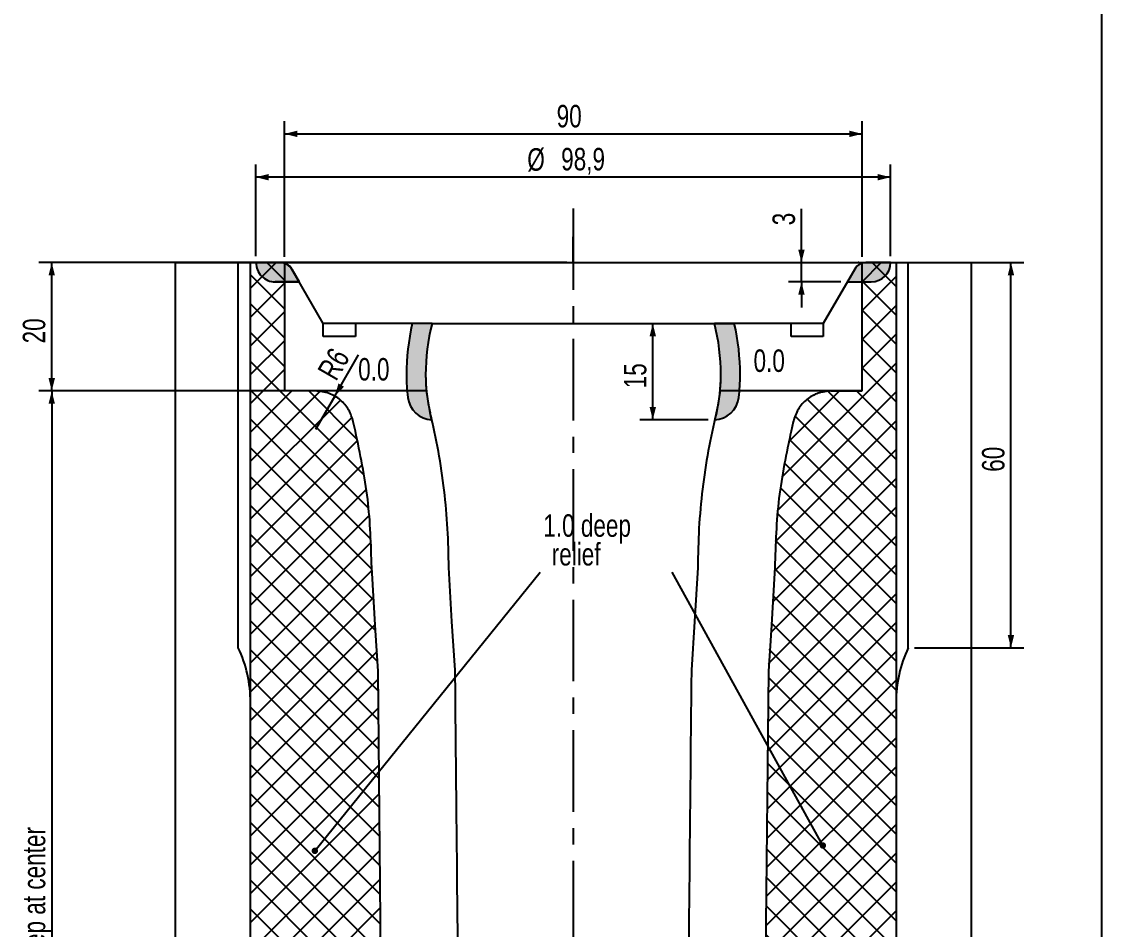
# Model space of a CAD drawing. Header units: millimetres. Extents: x 8 to 832, y 8 to 586.
# Drawn here: x 663.8 to 832, y 303.2 to 444.6 of the extents above; entities that cross this region are included whole.
import ezdxf

# ---------------------------------------------------------------- set-up
doc = ezdxf.new("R2010")
doc.units = ezdxf.units.MM
doc.header["$PDSIZE"] = -1
doc.linetypes.add('CENTERX2', pattern=[20.319999999999997, 12.7, -2.54, 2.54, -2.54])
for name, color, linetype in [('CENTERLINE', 4, 'CENTERX2'), ('DIMENSIONS', 2, 'Continuous'), ('HATCH', 3, 'Continuous'), ('TEXT', 2, 'Continuous')]:
    doc.layers.add(name, color=color, linetype=linetype)
doc.layers.add('OUTLINE', color=7, linetype='Continuous', lineweight=25)
doc.styles.add('SLDTEXTSTYLE0', font='TXT', dxfattribs={"width": 0.75})
doc.dimstyles.new('SLDDIMSTYLE0', dxfattribs={"dimtxt": 3.5, "dimasz": 2, "dimexe": 0, "dimexo": 0.0625, "dimgap": 0.875, "dimtad": 1, "dimrnd": 1e-09, "dimzin": 12, "dimdsep": 46, "dimtxsty": 'SLDTEXTSTYLE0', "dimsah": 1, "dimcen": 0.09, "dimadec": 0, "dimazin": 3, "dimtfac": 1, "dimtmove": 0, "dimatfit": 0, "dimfxl": 0, "dimfrac": 2, "dimtolj": 1, "dimtzin": 12, "dimarcsym": 0})
doc.dimstyles.new('SLDDIMSTYLE2', dxfattribs={"dimtxt": 3.5, "dimasz": 2, "dimexe": 0, "dimexo": 0.0625, "dimgap": 0.875, "dimtad": 1, "dimrnd": 1e-09, "dimzin": 12, "dimdsep": 46, "dimtxsty": 'SLDTEXTSTYLE0', "dimsah": 1, "dimcen": 0.09, "dimadec": 0, "dimazin": 3, "dimtfac": 1, "dimtofl": 0, "dimtmove": 0, "dimatfit": 3, "dimfxl": 0, "dimfrac": 2, "dimtolj": 1, "dimtzin": 12, "dimarcsym": 0})
doc.dimstyles.new('SLDDIMSTYLE20', dxfattribs={"dimtxt": 3.5, "dimasz": 2, "dimexe": 0, "dimexo": 0.0625, "dimgap": 0.875, "dimtad": 1, "dimrnd": 1e-09, "dimzin": 12, "dimdsep": 46, "dimtxsty": 'SLDTEXTSTYLE0', "dimsah": 1, "dimcen": 0, "dimadec": 0, "dimazin": 3, "dimtfac": 1, "dimtofl": 0, "dimtmove": 0, "dimatfit": 3, "dimfxl": 0, "dimfrac": 2, "dimtolj": 1, "dimtzin": 12, "dimarcsym": 0})
doc.dimstyles.new('SLDDIMSTYLE3', dxfattribs={"dimtxt": 0.18, "dimasz": 1, "dimexe": 0, "dimexo": 0.0625, "dimgap": 0, "dimtad": 0, "dimtih": 1, "dimtoh": 1, "dimdec": 0, "dimrnd": 1e-09, "dimzin": 0, "dimdsep": 46, "dimtxsty": 'Standard', "dimblk1": 'DOT', "dimblk2": 'DOT', "dimsah": 1, "dimcen": 0.09, "dimadec": 0, "dimazin": 0, "dimtfac": 1, "dimtdec": 0, "dimtofl": 0, "dimtmove": 0, "dimatfit": 3, "dimldrblk": 'DOT', "dimfxl": 0, "dimfrac": 2, "dimtolj": 1, "dimtzin": 0, "dimarcsym": 0})
doc.dimstyles.new('SLDDIMSTYLE9', dxfattribs={"dimtxt": 3.5, "dimasz": 2, "dimexe": 0, "dimexo": 0.0625, "dimgap": 0.875, "dimtad": 1, "dimdec": 1, "dimrnd": 1e-09, "dimzin": 12, "dimdsep": 46, "dimtxsty": 'SLDTEXTSTYLE0', "dimsah": 1, "dimcen": 0.09, "dimadec": 0, "dimazin": 3, "dimtfac": 1, "dimtdec": 1, "dimtofl": 0, "dimtmove": 0, "dimatfit": 3, "dimfxl": 0, "dimfrac": 2, "dimtolj": 1, "dimtzin": 12, "dimarcsym": 0})
pattern_1 = [(45.0000000000001, (0, 0), (-2.245064030267292, 2.245064030267284), []), (135.0000000000001, (0, 0), (-2.245064030267284, -2.245064030267292), [])]

# ---------------------------------------------------------------- blocks, each defined once
blk = doc.blocks.new('_D_60')
at = {"layer": 'DIMENSIONS'}
for p, q in [((708.5684872768911, 387.0677147176079), (666.4696997533127, 387.0677147176079)), ((668.4696997533127, 387.0677147176079), (668.4696997533127, 205.1177147176078)), ((708.7199997052727, 205.1177147176078), (666.4696997533127, 205.1177147176078))]:
    blk.add_line(p, q, dxfattribs=at)
for points in [[(668.4696997533127, 387.0677147176079), (667.9696997533127, 385.0677147176079), (668.9696997533127, 385.0677147176079)], [(668.4696997533127, 205.1177147176078), (668.9696997533127, 207.1177147176078), (667.9696997533127, 207.1177147176078)]]:
    blk.add_solid(points, dxfattribs=at)
at = {"layer": 'DIMENSIONS', "char_height": 3.5, "attachment_point": 1, "rotation": 90.00000000000041, "style": 'SLDTEXTSTYLE0'}
for s, insert in [('hollow mill 0.2+/-0.02 deep at center', (663.9579628387343, 262.6628584396056)), ('181,95', (663.9579628387343, 247.1267465259842))]:
    blk.add_mtext(s, dxfattribs=dict(at, insert=insert))
blk = doc.blocks.new('_D_62')
at = {"layer": 'DIMENSIONS'}
for p, q in [((762.1105164532311, 382.5677147176078), (762.1105164532311, 397.5677147176078)), ((770.7522630163676, 382.5677147176078), (760.1105164532311, 382.5677147176078))]:
    blk.add_line(p, q, dxfattribs=at)
for points in [[(762.1105164532311, 397.5677147176078), (761.6105164532311, 395.5677147176078), (762.6105164532311, 395.5677147176078)], [(762.1105164532311, 382.5677147176078), (762.6105164532311, 384.5677147176078), (761.6105164532311, 384.5677147176078)]]:
    blk.add_solid(points, dxfattribs=at)
at = {"layer": 'DIMENSIONS', "insert": (757.5987795386524, 387.4816035240851), "char_height": 3.5, "attachment_point": 1, "rotation": 90, "style": 'SLDTEXTSTYLE0'}
blk.add_mtext('15', dxfattribs=at)
blk = doc.blocks.new('_D_63')
at = {"layer": 'DIMENSIONS'}
for p, q in [((785.2693049677786, 407.0677147176077), (785.2693049677786, 415.4591117665984)), ((785.2693049677786, 404.0677147176077), (785.2693049677786, 407.0677147176077)), ((791.4227764550052, 404.0677147176078), (783.2693049677786, 404.0677147176077)), ((785.2693049677786, 404.0677147176077), (785.2693049677786, 400.0677147176077))]:
    blk.add_line(p, q, dxfattribs=at)
for points in [[(785.2693049677786, 407.0677147176077), (785.7693049677786, 409.0677147176077), (784.7693049677786, 409.0677147176077)], [(785.2693049677786, 404.0677147176077), (784.7693049677786, 402.0677147176077), (785.7693049677786, 402.0677147176077)]]:
    blk.add_solid(points, dxfattribs=at)
at = {"layer": 'DIMENSIONS', "insert": (780.7575680531999, 412.8730005730754), "char_height": 3.5, "attachment_point": 1, "rotation": 90.00000000000085, "style": 'SLDTEXTSTYLE0'}
blk.add_mtext('3', dxfattribs=at)
blk = doc.blocks.new('_D_64')
at = {"layer": 'DIMENSIONS'}
for p, q in [((700.2851721479713, 408.0677147176078), (700.2851721479713, 422.366958270953)), ((799.154827262574, 408.0677147176078), (799.154827262574, 422.3669582709531)), ((799.154827262574, 420.3669582709531), (700.2851721479713, 420.366958270953))]:
    blk.add_line(p, q, dxfattribs=at)
for points in [[(700.2851721479713, 420.366958270953), (702.2851721479713, 419.866958270953), (702.2851721479713, 420.866958270953)], [(799.154827262574, 420.3669582709531), (797.154827262574, 420.8669582709531), (797.154827262574, 419.8669582709531)]]:
    blk.add_solid(points, dxfattribs=at)
at = {"layer": 'DIMENSIONS', "char_height": 3.5, "attachment_point": 1, "style": 'SLDTEXTSTYLE0'}
for s, insert in [('%%c', (742.5550860099671, 424.8786953601549)), ('98,9', (747.8335234083412, 424.9321675368147))]:
    blk.add_mtext(s, dxfattribs=dict(at, insert=insert))
blk = doc.blocks.new('_D_65')
at = {"layer": 'DIMENSIONS'}
for p, q in [((748.7199997052726, 407.0677147176078), (666.469699753313, 407.0677147176078)), ((668.469699753313, 387.0677147176079), (668.469699753313, 407.0677147176078)), ((685.2944950413623, 387.0677147176079), (666.469699753313, 387.0677147176079))]:
    blk.add_line(p, q, dxfattribs=at)
for points in [[(668.469699753313, 407.0677147176078), (667.969699753313, 405.0677147176078), (668.969699753313, 405.0677147176078)], [(668.469699753313, 387.0677147176079), (668.969699753313, 389.0677147176079), (667.969699753313, 389.0677147176079)]]:
    blk.add_solid(points, dxfattribs=at)
at = {"layer": 'DIMENSIONS', "insert": (663.9579628387343, 394.4826615683415), "char_height": 3.5, "attachment_point": 1, "rotation": 90, "style": 'SLDTEXTSTYLE0'}
blk.add_mtext('20', dxfattribs=at)
blk = doc.blocks.new('_D_68')
at = {"layer": 'DIMENSIONS'}
for q in [(716.2774838014317, 392.6880375659151), (709.5684872768911, 381.0677147176079)]:
    blk.add_line((712.5684872768911, 386.2638671403145), q, dxfattribs=at)
blk.add_solid([(712.5684872768911, 386.2638671403145), (714.0014999787834, 387.7459179478834), (713.1354745749989, 388.2459179478834)], dxfattribs=at)
at = {"layer": 'DIMENSIONS', "insert": (709.7328537283752, 390.2079440103329), "char_height": 3.5, "attachment_point": 1, "rotation": 60.00000000000006, "style": 'SLDTEXTSTYLE0'}
blk.add_mtext('R6', dxfattribs=at)
blk = doc.blocks.new('_D_71')
at = {"layer": 'DIMENSIONS'}
for p, q in [((704.7199997052727, 407.9788548549089), (704.7199997052727, 429.1148996436671)), ((794.7199997052726, 407.9788548549089), (794.7199997052726, 429.1148996436671)), ((704.7199997052727, 427.1148996436671), (794.7199997052726, 427.1148996436671))]:
    blk.add_line(p, q, dxfattribs=at)
for points in [[(704.7199997052727, 427.1148996436671), (706.7199997052727, 426.6148996436671), (706.7199997052727, 427.6148996436671)], [(794.7199997052726, 427.1148996436671), (792.7199997052726, 427.6148996436671), (792.7199997052726, 426.6148996436671)]]:
    blk.add_solid(points, dxfattribs=at)
at = {"layer": 'DIMENSIONS', "insert": (747.1338885117557, 431.6266365582461), "char_height": 3.5, "attachment_point": 1, "style": 'SLDTEXTSTYLE0'}
blk.add_mtext('90', dxfattribs=at)
blk = doc.blocks.new('_D_72')
at = {"layer": 'DIMENSIONS'}
for p, q in [((808.2295799383705, 407.0677147176078), (819.9101749483702, 407.0677147176078)), ((817.9101749483702, 347.0677147176078), (817.9101749483702, 407.0677147176078)), ((802.9038211108698, 347.0677147176078), (819.9101749483702, 347.0677147176078))]:
    blk.add_line(p, q, dxfattribs=at)
for points in [[(817.9101749483702, 407.0677147176078), (817.4101749483702, 405.0677147176078), (818.4101749483702, 405.0677147176078)], [(817.9101749483702, 347.0677147176078), (818.4101749483702, 349.0677147176078), (817.4101749483702, 349.0677147176078)]]:
    blk.add_solid(points, dxfattribs=at)
at = {"layer": 'DIMENSIONS', "insert": (813.3984380337913, 374.481603524085), "char_height": 3.5, "attachment_point": 1, "rotation": 90.00000000000001, "style": 'SLDTEXTSTYLE0'}
blk.add_mtext('60', dxfattribs=at)
blk = doc.blocks.new('SW_NOTE_0_9')
at = {"layer": 'TEXT', "color": 0, "char_height": 3.5, "attachment_point": 1, "style": 'SLDTEXTSTYLE0'}
for s, insert in [('1.0 deep', (0.5077404662472418, 9.015517382806982)), ('relief', (1.820240466247292, 4.543295203632558))]:
    blk.add_mtext(s, dxfattribs=dict(at, insert=insert))
blk = doc.blocks.new('_Dot')
at = {"color": 0, "linetype": 'ByBlock', "lineweight": -2}
blk.add_line((-0.5, 0), (-1, 0), dxfattribs=at)
at = {"color": 0, "linetype": 'ByBlock', "const_width": 0.5}
blk.add_lwpolyline([(-0.25, 0, 1), (0.25, 0, 1)], format="xyb", close=True, dxfattribs=at)

msp = doc.modelspace()

# ---------------------------------------------------------------- hatches: boundary and pattern name
at = {"layer": 'HATCH'}
h = msp.add_hatch(dxfattribs=at)
h.set_pattern_fill('NET', color=256, angle=45.0000000000001, style=0)
h.set_pattern_definition(pattern_1)
edge = h.paths.add_edge_path(flags=0)
edge.add_arc((709.5684872768911, 381.0677147176079), 6, 11.4009982053822, 90)
edge.add_line((709.5684872768911, 387.0677147176079), (704.7199997052727, 387.0677147176079))
edge.add_line((704.7199997052727, 387.0677147176079), (704.7199997052727, 406.9810337714271))
edge.add_spline(control_points=[(704.7199997052727, 406.9810337714271), (704.625144005896, 407.0099034445085), (704.5282203768487, 407.0316430422347), (704.3339874905296, 407.0604609273887), (704.2361200654767, 407.0677147176077), (704.1374913058165, 407.0677147176078)], knot_values=[0, 0, 0, 0, 0.5, 0.5, 1, 1, 1, 1], weights=[1, 1, 1, 1, 1, 1], degree=3, periodic=0)
edge.add_line((704.1374913058165, 407.0677147176078), (699.4288235178597, 407.0677147176078))
edge.add_line((699.4288235178597, 407.0677147176078), (699.4288235178597, 338.5751472138752))
edge.add_line((699.4288235178597, 338.5751472138752), (699.4288235178598, 248.6102822213404))
edge.add_line((699.4288235178598, 248.6102822213404), (699.4288235178597, 180.1177147176078))
edge.add_line((699.4288235178597, 180.1177147176078), (709.7199997052726, 180.1177147176078))
edge.add_line((709.7199997052726, 180.1177147176078), (709.7199997052726, 186.5513033239708))
edge.add_spline(control_points=[(709.7199997052726, 186.5513033239708), (708.8468447817235, 187.1318378375789), (707.9736943139152, 187.7123790528959), (707.1005474888603, 188.2929257468877), (706.66397407626, 188.5831990939321), (706.2274015818754, 188.8734738219839), (705.7908299181863, 189.1637497993876), (705.3542582544977, 189.454025776791), (704.9176874215012, 189.7443030035486), (704.4811173316738, 190.0345813480069)], knot_values=[0, 0, 0, 0, 0.003145596696665658, 0.003145596696665658, 0.003145596696665658, 0.004718395045232706, 0.004718395045232706, 0.004718395045232706, 0.006291193393797506, 0.006291193393797506, 0.006291193393797506, 0.006291193393797506], weights=[1, 1, 1, 1, 1, 1, 1, 1, 1, 1], degree=3, periodic=0)
edge.add_line((704.4811173316738, 190.0345813480069), (704.4770720811678, 190.0369165094103))
edge.add_line((704.4770720811678, 190.0369165094103), (704.4770720811678, 194.3977147176078))
edge.add_line((704.4770720811678, 194.3977147176078), (709.7199997052726, 194.3977147176074))
edge.add_line((709.7199997052726, 194.3977147176074), (709.7199997052726, 205.1177147176078))
edge.add_line((709.7199997052726, 205.1177147176078), (718.7881300056757, 205.1177147176078))
edge.add_arc((718.7881300056757, 211.1177147176078), 6, 270.0000000000008, 361.8269183999709)
edge.add_line((724.7850801626028, 211.3089967484753), (723.2260993914185, 260.1851506558729))
edge.add_arc((675.2504981360022, 258.6548944089328), 48, 1.826918399970015, 13.03818689088812)
edge.add_arc((803.128193506848, 288.267571978159), 83.26163051774788, 180.5627083133634, 193.0381868908881, ccw=False)
edge.add_line((719.8705784261604, 287.4498632586165), (719.3205784261603, 343.4498632586165))
edge.add_arc((662.1901173581373, 342.8887605159842), 57.13321641683313, 0.5627083133632435, 6.885037810324243)
edge.add_arc((800.3199997052727, 359.5677147176078), 81.99999999999999, 179.9999999999991, 186.8850378103242, ccw=False)
edge.add_arc((628.519999705274, 359.5677147176079), 89.79999999999855, 0, 13.6855468252621)
edge.add_arc((751.7199997052726, 389.5677147176078), 37, 191.4009982053826, 193.6855468252617, ccw=False)
h = msp.add_hatch(color=256, dxfattribs=at)
edge = h.paths.add_edge_path(flags=0)
edge.add_arc((703.2851721479713, 407.0677147176078), 2.999999999999975, 180, 270.0000000000008)
edge.add_line((703.2851721479713, 404.0677147176079), (707.0172229555401, 404.0677147176078))
edge.add_line((707.0172229555401, 404.0677147176078), (705.862522417161, 406.0677147176078))
edge.add_arc((704.130471609592, 405.0677147176078), 2.000000000000028, 29.99999999999729, 90)
edge.add_line((704.130471609592, 407.0677147176079), (700.2851721479713, 407.0677147176078))
h = msp.add_hatch(dxfattribs=at)
h.set_pattern_fill('NET', color=256, angle=45.0000000000001, style=0)
h.set_pattern_definition(pattern_1)
edge = h.paths.add_edge_path(flags=0)
edge.add_line((780.6518694048696, 205.1177147176078), (789.7199997052726, 205.1177147176078))
edge.add_line((789.7199997052726, 205.1177147176078), (789.7199997052726, 194.3977147176074))
edge.add_line((789.7199997052726, 194.3977147176074), (794.9629273293775, 194.3977147176078))
edge.add_line((794.9629273293775, 194.3977147176078), (794.9629273293775, 190.0369165094103))
edge.add_line((794.9629273293775, 190.0369165094103), (794.9588820788715, 190.0345813480069))
edge.add_spline(control_points=[(794.9588820788715, 190.0345813480069), (794.0857418993943, 189.4540246592084), (793.2125987266047, 188.8734724722268), (792.3394519034331, 188.2929257754731), (791.9028784917416, 188.0026524270259), (791.4663041713185, 187.7123804453124), (791.0297288405898, 187.4221099831329), (790.5931535098605, 187.1318395209531), (790.1565771671372, 186.8415705808348), (789.7199997052726, 186.5513033239708)], knot_values=[0, 0, 0, 0, 0.003145596696548241, 0.003145596696548241, 0.003145596696548241, 0.004718395045184386, 0.004718395045184386, 0.004718395045184386, 0.006291193393823952, 0.006291193393823952, 0.006291193393823952, 0.006291193393823952], weights=[1, 1, 1, 1, 1, 1, 1, 1, 1, 1], degree=3, periodic=0)
edge.add_line((789.7199997052726, 186.5513033239708), (789.7199997052726, 180.1177147176078))
edge.add_line((789.7199997052726, 180.1177147176078), (800.0111758926855, 180.1177147176078))
edge.add_line((800.0111758926855, 180.1177147176078), (800.0111758926855, 248.6102822213404))
edge.add_line((800.0111758926855, 248.6102822213404), (800.0111758926855, 338.5751472138752))
edge.add_line((800.0111758926855, 338.5751472138752), (800.0111758926855, 407.0677147176078))
edge.add_line((800.0111758926855, 407.0677147176078), (795.3025081047329, 407.0677147176078))
edge.add_spline(control_points=[(795.3025081047329, 407.0677147176078), (795.2044128329098, 407.0677147176078), (795.1066955178337, 407.0605389625234), (794.9120238224658, 407.0317026383989), (794.8145832856619, 407.0098206241165), (794.7199997052726, 406.9810337714271)], knot_values=[0, 0, 0, 0, 0.5, 0.5, 1, 1, 1, 1], weights=[1, 1, 1, 1, 1, 1], degree=3, periodic=0)
edge.add_line((794.7199997052726, 406.9810337714271), (794.7199997052726, 387.0677147176079))
edge.add_line((794.7199997052726, 387.0677147176079), (789.8715121336542, 387.0677147176079))
edge.add_arc((789.8715121336542, 381.0677147176079), 6, 90, 168.5990017946178)
edge.add_arc((747.7199997052727, 389.5677147176078), 37, 346.3144531747383, 348.59900179461744, ccw=False)
edge.add_arc((870.9199997052713, 359.5677147176079), 89.79999999999855, 166.3144531747379, 180)
edge.add_arc((699.1199997052726, 359.5677147176078), 81.99999999999999, 353.114962189675, 359.99999999999926, ccw=False)
edge.add_arc((837.249882052408, 342.8887605159842), 57.13321641683313, 173.1149621896758, 179.4372916866367)
edge.add_line((780.119420984385, 343.4498632586165), (779.5694209843849, 287.4498632586165))
edge.add_arc((696.3118059036973, 288.267571978159), 83.26163051774788, 346.96181310911186, 359.4372916866366, ccw=False)
edge.add_arc((824.1895012745431, 258.6548944089328), 48, 166.9618131091119, 178.17308160003)
edge.add_line((776.2139000191268, 260.1851506558729), (774.6549192479425, 211.3089967484753))
edge.add_arc((780.6518694048696, 211.1177147176078), 6, 178.1730816000299, 270.0000000000008)
h = msp.add_hatch(dxfattribs=at)
h.set_pattern_fill('NET', color=256, angle=45.0000000000001, style=0)
h.set_pattern_definition(pattern_1)
edge = h.paths.add_edge_path(flags=0)
edge.add_line((780.6518694048696, 205.1177147176078), (789.7199997052726, 205.1177147176078))
edge.add_line((789.7199997052726, 205.1177147176078), (789.7199997052726, 194.3977147176074))
edge.add_line((789.7199997052726, 194.3977147176074), (794.9629273293775, 194.3977147176078))
edge.add_line((794.9629273293775, 194.3977147176078), (794.9629273293775, 190.0369165094103))
edge.add_line((794.9629273293775, 190.0369165094103), (794.9588820788715, 190.0345813480069))
edge.add_spline(control_points=[(794.9588820788715, 190.0345813480069), (794.0857418993943, 189.4540246592084), (793.2125987266047, 188.8734724722268), (792.3394519034331, 188.2929257754731), (791.9028784917416, 188.0026524270259), (791.4663041713185, 187.7123804453124), (791.0297288405898, 187.4221099831329), (790.5931535098605, 187.1318395209531), (790.1565771671372, 186.8415705808348), (789.7199997052726, 186.5513033239708)], knot_values=[0, 0, 0, 0, 0.003145596696548241, 0.003145596696548241, 0.003145596696548241, 0.004718395045184386, 0.004718395045184386, 0.004718395045184386, 0.006291193393823952, 0.006291193393823952, 0.006291193393823952, 0.006291193393823952], weights=[1, 1, 1, 1, 1, 1, 1, 1, 1, 1], degree=3, periodic=0)
edge.add_line((789.7199997052726, 186.5513033239708), (789.7199997052726, 180.1177147176078))
edge.add_line((789.7199997052726, 180.1177147176078), (800.0111758926855, 180.1177147176078))
edge.add_line((800.0111758926855, 180.1177147176078), (800.0111758926855, 248.6102822213404))
edge.add_line((800.0111758926855, 248.6102822213404), (800.0111758926855, 338.5751472138752))
edge.add_line((800.0111758926855, 338.5751472138752), (800.0111758926855, 407.0677147176078))
edge.add_line((800.0111758926855, 407.0677147176078), (795.3025081047329, 407.0677147176078))
edge.add_spline(control_points=[(795.3025081047329, 407.0677147176078), (795.2044128329098, 407.0677147176078), (795.1066955178337, 407.0605389625234), (794.9120238224658, 407.0317026383989), (794.8145832856619, 407.0098206241165), (794.7199997052726, 406.9810337714271)], knot_values=[0, 0, 0, 0, 0.5, 0.5, 1, 1, 1, 1], weights=[1, 1, 1, 1, 1, 1], degree=3, periodic=0)
edge.add_line((794.7199997052726, 406.9810337714271), (794.7199997052726, 387.0677147176079))
edge.add_line((794.7199997052726, 387.0677147176079), (789.8715121336542, 387.0677147176079))
edge.add_arc((789.8715121336542, 381.0677147176079), 6, 90, 168.5990017946178)
edge.add_arc((747.7199997052727, 389.5677147176078), 37, 346.3144531747383, 348.59900179461744, ccw=False)
edge.add_arc((870.9199997052713, 359.5677147176079), 89.79999999999855, 166.3144531747379, 180)
edge.add_arc((699.1199997052726, 359.5677147176078), 81.99999999999999, 353.114962189675, 359.99999999999926, ccw=False)
edge.add_arc((837.249882052408, 342.8887605159842), 57.13321641683313, 173.1149621896758, 179.4372916866367)
edge.add_line((780.119420984385, 343.4498632586165), (779.5694209843849, 287.4498632586165))
edge.add_arc((696.3118059036973, 288.267571978159), 83.26163051774788, 346.96181310911186, 359.4372916866366, ccw=False)
edge.add_arc((824.1895012745431, 258.6548944089328), 48, 166.9618131091119, 178.17308160003)
edge.add_line((776.2139000191268, 260.1851506558729), (774.6549192479425, 211.3089967484753))
edge.add_arc((780.6518694048696, 211.1177147176078), 6, 178.1730816000299, 270.0000000000008)
h = msp.add_hatch(dxfattribs=at)
h.set_pattern_fill('NET', color=256, angle=45.0000000000001, style=0)
h.set_pattern_definition(pattern_1)
edge = h.paths.add_edge_path(flags=0)
edge.add_line((780.6518694048696, 205.1177147176078), (789.7199997052726, 205.1177147176078))
edge.add_line((789.7199997052726, 205.1177147176078), (789.7199997052726, 194.3977147176074))
edge.add_line((789.7199997052726, 194.3977147176074), (794.9629273293775, 194.3977147176078))
edge.add_line((794.9629273293775, 194.3977147176078), (794.9629273293775, 190.0369165094103))
edge.add_line((794.9629273293775, 190.0369165094103), (794.9588820788715, 190.0345813480069))
edge.add_spline(control_points=[(794.9588820788715, 190.0345813480069), (794.0857418993943, 189.4540246592084), (793.2125987266047, 188.8734724722268), (792.3394519034331, 188.2929257754731), (791.9028784917416, 188.0026524270259), (791.4663041713185, 187.7123804453124), (791.0297288405898, 187.4221099831329), (790.5931535098605, 187.1318395209531), (790.1565771671372, 186.8415705808348), (789.7199997052726, 186.5513033239708)], knot_values=[0, 0, 0, 0, 0.003145596696548241, 0.003145596696548241, 0.003145596696548241, 0.004718395045184386, 0.004718395045184386, 0.004718395045184386, 0.006291193393823952, 0.006291193393823952, 0.006291193393823952, 0.006291193393823952], weights=[1, 1, 1, 1, 1, 1, 1, 1, 1, 1], degree=3, periodic=0)
edge.add_line((789.7199997052726, 186.5513033239708), (789.7199997052726, 180.1177147176078))
edge.add_line((789.7199997052726, 180.1177147176078), (800.0111758926855, 180.1177147176078))
edge.add_line((800.0111758926855, 180.1177147176078), (800.0111758926855, 248.6102822213404))
edge.add_line((800.0111758926855, 248.6102822213404), (800.0111758926855, 338.5751472138752))
edge.add_line((800.0111758926855, 338.5751472138752), (800.0111758926855, 407.0677147176078))
edge.add_line((800.0111758926855, 407.0677147176078), (795.3025081047329, 407.0677147176078))
edge.add_spline(control_points=[(795.3025081047329, 407.0677147176078), (795.2044128329098, 407.0677147176078), (795.1066955178337, 407.0605389625234), (794.9120238224658, 407.0317026383989), (794.8145832856619, 407.0098206241165), (794.7199997052726, 406.9810337714271)], knot_values=[0, 0, 0, 0, 0.5, 0.5, 1, 1, 1, 1], weights=[1, 1, 1, 1, 1, 1], degree=3, periodic=0)
edge.add_line((794.7199997052726, 406.9810337714271), (794.7199997052726, 387.0677147176079))
edge.add_line((794.7199997052726, 387.0677147176079), (789.8715121336542, 387.0677147176079))
edge.add_arc((789.8715121336542, 381.0677147176079), 6, 90, 168.5990017946178)
edge.add_arc((747.7199997052727, 389.5677147176078), 37, 346.3144531747383, 348.59900179461744, ccw=False)
edge.add_arc((870.9199997052713, 359.5677147176079), 89.79999999999855, 166.3144531747379, 180)
edge.add_arc((699.1199997052726, 359.5677147176078), 81.99999999999999, 353.114962189675, 359.99999999999926, ccw=False)
edge.add_arc((837.249882052408, 342.8887605159842), 57.13321641683313, 173.1149621896758, 179.4372916866367)
edge.add_line((780.119420984385, 343.4498632586165), (779.5694209843849, 287.4498632586165))
edge.add_arc((696.3118059036973, 288.267571978159), 83.26163051774788, 346.96181310911186, 359.4372916866366, ccw=False)
edge.add_arc((824.1895012745431, 258.6548944089328), 48, 166.9618131091119, 178.17308160003)
edge.add_line((776.2139000191268, 260.1851506558729), (774.6549192479425, 211.3089967484753))
edge.add_arc((780.6518694048696, 211.1177147176078), 6, 178.1730816000299, 270.0000000000008)
h = msp.add_hatch(color=256, dxfattribs=at)
edge = h.paths.add_edge_path(flags=0)
edge.add_arc((795.3095278009532, 405.0677147176078), 2.000000000000028, 90, 149.9999999999995)
edge.add_line((793.5774769933844, 406.0677147176078), (792.4227764550052, 404.0677147176078))
edge.add_line((792.4227764550052, 404.0677147176078), (796.154827262574, 404.0677147176079))
edge.add_arc((796.154827262574, 407.0677147176078), 2.999999999999978, 270.0000000000008, 360.0000000000008)
edge.add_line((799.154827262574, 407.0677147176078), (795.3095278009532, 407.0677147176079))
h = msp.add_hatch(color=256, dxfattribs=at)
edge = h.paths.add_edge_path(flags=0)
edge.add_arc((759.2199997052725, 389.5677147176078), 32.49999999999981, 165.7499673021963, 180)
edge.add_arc((751.7199997052726, 389.5677147176078), 25, 180, 193.6855468252624)
edge.add_arc((628.519999705274, 359.5677147176079), 101.7999999999986, 13.057759876665273, 13.685546825261326, ccw=False)
edge.add_arc((727.9090103785699, 386.5615897561927), 4, 187.1954938815698, 266.82886488926323, ccw=False)
edge.add_arc((751.7199997052726, 389.5677147176078), 28, 180, 187.1954938815695, ccw=False)
edge.add_arc((759.2199997052725, 389.5677147176078), 35.49999999999981, 166.9764154881505, 180, ccw=False)
edge.add_line((724.6331524942301, 397.5677147176078), (727.7199997052727, 397.5677147176078))
h = msp.add_hatch(color=256, dxfattribs=at)
edge = h.paths.add_edge_path(flags=0)
edge.add_arc((747.7199997052726, 389.5677147176078), 28.00000000000001, 352.8045061184313, 360.0000000000008)
edge.add_arc((740.2199997052728, 389.5677147176078), 35.49999999999981, 0, 13.02358451184875)
edge.add_line((774.8068469163152, 397.5677147176078), (771.7199997052726, 397.5677147176078))
edge.add_arc((740.2199997052728, 389.5677147176078), 32.49999999999981, -7.958078640513122e-13, 14.250032697802908, ccw=False)
edge.add_arc((747.7199997052726, 389.5677147176078), 25, 346.3144531747383, 360, ccw=False)
edge.add_arc((870.9199997052713, 359.5677147176079), 101.7999999999986, 166.314453174738, 166.942240123334)
edge.add_arc((771.5309890319754, 386.5615897561927), 4.000000000000004, 273.1711351107359, 352.804506118431)

# ---------------------------------------------------------------- linework, layer by layer
at = {"layer": 'CENTERLINE'}
for p, q in [((749.7199997052726, 415.5093811282637), (749.7199997052726, 176.8456060889795)), ((749.7199997052726, 407.0677147176078), (749.7199997052726, 411.0931667861582))]:
    msp.add_line(p, q, dxfattribs=at)
at = {"layer": 'OUTLINE'}
for p, q in [((832, 586), (832.0000000000001, 8.000000000000007)), ((687.7449347542872, 180.1177088896243), (687.7449347542872, 407.0677135864702)), ((687.7449347542872, 407.0677135864702), (697.5361748503794, 407.0677135864702)), ((697.5361748503794, 347.0677149275747), (697.5361748503794, 407.0677135864702)), ((697.5361748503794, 407.0677135864702), (699.4288234876742, 407.0677135864702)), ((699.4288234876742, 338.5751464197842), (699.4288234876742, 407.0677135864702)), ((699.4288234876742, 407.0677135864702), (704.1374935673823, 407.0677135864702)), ((700.2851721479713, 407.0677147176078), (704.1304716095921, 407.0677147176079)), ((704.130471609592, 407.0677147176079), (700.2851721479713, 407.0677147176078)), ((704.1374935673823, 407.0677135864702), (795.302507178699, 407.0677135864702)), ((704.7200023101916, 406.9788579622713), (704.7200023101916, 387.0677177587954)), ((710.7700004147639, 397.5677166859118), (705.8625190424075, 406.0677115599123)), ((705.862522417161, 406.0677147176078), (707.0172229555401, 404.0677147176078)), ((707.0172229555401, 404.0677147176078), (705.862522417161, 406.0677147176078)), ((758.8375673534622, 407.0802156607119), (758.8375673534622, 407.0677135864702)), ((759.6252725364914, 407.0677135864702), (759.6252725364914, 407.0802156607119)), ((765.7502090463688, 407.0677135864702), (765.7502090463688, 407.0802156607119)), ((773.8363292904844, 407.0677135864702), (773.8363292904844, 407.0802156607119)), ((793.5774761157384, 406.0677115599123), (788.6700003313174, 397.5677166859118)), ((793.5774769933844, 406.0677147176078), (792.4227764550052, 404.0677147176078)), ((793.5774769933844, 406.0677147176078), (792.4227764550052, 404.0677147176078)), ((794.7200002985348, 387.0677177587954), (794.7200002985348, 406.9788579622713)), ((795.302507178699, 407.0677135864702), (800.0111753957619, 407.0677135864702)), ((799.154827262574, 407.0677147176078), (795.3095278009533, 407.0677147176079)), ((799.154827262574, 407.0677147176078), (795.3095278009532, 407.0677147176079)), ((800.0111753957619, 407.0677135864702), (800.0111753957619, 338.5751464197842)), ((800.0111753957619, 407.0677135864702), (801.9038221704116, 407.0677135864702)), ((801.9038221704116, 347.0677149275747), (801.9038221704116, 407.0677135864702)), ((801.9038221704116, 407.0677135864702), (811.6950659917941, 407.0677135864702)), ((811.6950659917941, 407.0677135864702), (811.6950659917941, 180.1177088896243)), ((707.0172229555401, 404.0677147176078), (703.2851721479713, 404.0677147176079)), ((703.2851721479713, 404.0677147176079), (707.0172229555401, 404.0677147176078)), ((792.4227764550052, 404.0677147176078), (796.154827262574, 404.0677147176079)), ((792.4227764550052, 404.0677147176078), (796.154827262574, 404.0677147176079)), ((710.7700004147639, 395.5677126327959), (710.7700004147639, 397.5677166859118)), ((715.7699993716826, 397.5677166859118), (710.7700004147639, 397.5677166859118)), ((715.7699993716826, 397.5677166859118), (715.7699993716826, 395.5677126327959)), ((727.7200004922499, 397.5677166859118), (715.7699993716826, 397.5677166859118)), ((727.7199997052727, 397.5677147176078), (724.6331524942301, 397.5677147176078)), ((727.7199997052727, 397.5677147176078), (724.6331524942301, 397.5677147176078)), ((727.7200004922499, 397.5677166859118), (771.7199997881701, 397.5677166859118)), ((783.6699995117535, 397.5677166859118), (771.7199997881701, 397.5677166859118)), ((771.7199997052726, 397.5677147176078), (774.8068469163152, 397.5677147176078)), ((774.8068469163152, 397.5677147176078), (771.7199997052726, 397.5677147176078)), ((788.6700003313174, 397.5677166859118), (783.6699995117535, 397.5677166859118)), ((783.6699995117535, 395.5677126327959), (783.6699995117535, 397.5677166859118)), ((788.6700003313174, 397.5677166859118), (788.6700003313174, 395.5677126327959)), ((715.7699993716826, 395.5677126327959), (710.7700004147639, 395.5677126327959)), ((788.6700003313174, 395.5677126327959), (783.6699995117535, 395.5677126327959)), ((709.5684862600913, 387.0677177587954), (704.7200023101916, 387.0677177587954)), ((726.8453137776072, 387.0677147176079), (709.5684872768911, 387.0677147176079)), ((727.4297854768386, 383.6528857032267), (726.845313506042, 387.0677177587954)), ((772.5946856102248, 387.0677177587954), (772.0102129409363, 383.6528857032267)), ((794.7199997052726, 387.0677147176079), (772.5946856329382, 387.0677147176079)), ((789.8715126233449, 387.0677177587954), (794.7200002985348, 387.0677177587954)), ((715.7704724835505, 380.8137749115435), (715.4500937925925, 382.2537635246721)), ((783.9899060221662, 382.2537635246721), (783.6695263998856, 380.8137749115435)), ((718.9113280641188, 349.7377534190622), (718.3200015591731, 359.5677141825167)), ((730.825454639112, 351.1762854436842), (730.3204244839301, 359.5677141825167)), ((769.1195754617959, 359.5677141825167), (768.6145438077667, 351.1762854436842)), ((781.1200001182308, 359.5677141825167), (780.5286717506399, 349.7377534190622)), ((731.3208996223559, 343.5677152852026), (730.825454639112, 351.1762854436842)), ((768.6145438077667, 351.1762854436842), (768.1191003670258, 343.5677152852026)), ((719.320577280437, 343.4498638639656), (718.9113280641188, 349.7377534190622)), ((780.5286717506399, 349.7377534190622), (780.1194206716766, 343.4498638639656)), ((719.8705791401019, 287.4498639980761), (719.320577280437, 343.4498638639656)), ((780.1194206716766, 343.4498638639656), (779.5694206746568, 287.4498639980761)), ((699.4288234876742, 248.6102853695361), (699.4288234876742, 338.5751464197842)), ((800.0111753957619, 338.5751464197842), (800.0111753957619, 248.6102853695361))]:
    msp.add_line(p, q, dxfattribs=at)
for centre, radius, start, end in [((703.2851721479713, 407.0677147176078), 3, 179.9999999999996, 270.0000000000008), ((703.2851721479713, 407.0677147176078), 3, 180, 270.0000000000008), ((704.1304716095921, 405.0677147176078), 2.000000000000066, 29.99999999999892, 90), ((704.130471609592, 405.0677147176078), 2.000000000000164, 29.99999999999729, 90), ((704.130471609592, 405.0677147176078), 2.000000000000076, 29.99999999999892, 72.85661080894846), ((795.3095278009533, 405.0677147176078), 2.000000000000066, 90, 150.0000000000011), ((795.3095278009532, 405.0677147176078), 2.000000000000057, 90, 149.9999999999995), ((795.3095278009532, 405.0677147176078), 2.000000000000043, 107.1433891910484, 149.9999999999995), ((796.154827262574, 407.0677147176078), 3, 270.0000000000008, 4.000942899287813e-13), ((796.154827262574, 407.0677147176078), 3, 270.0000000000008, 0), ((759.2199997052725, 389.5677147176078), 35.49999999999985, 166.9764154881512, 179.9999999999996), ((759.2199997052725, 389.5677147176078), 35.49999999999985, 166.9764154881512, 180), ((759.2199997052725, 389.5677147176078), 32.49999999999978, 165.7499673021963, 179.9999999999996), ((759.2199997052725, 389.5677147176078), 32.49999999999978, 165.7499673021963, 180), ((759.2199997052725, 389.5677147176078), 32.49999999999978, 165.7499673021963, 180), ((740.2199997052728, 389.5677147176078), 32.49999999999978, 4.00094289928792e-13, 14.25003269780369), ((740.2199997052728, 389.5677147176078), 32.49999999999978, 0, 14.25003269780369), ((740.2199997052728, 389.5677147176078), 32.49999999999978, 0, 14.25003269780369), ((740.2199997052728, 389.5677147176078), 35.49999999999985, 4.00094289928796e-13, 13.02358451184875), ((740.2199997052728, 389.5677147176078), 35.49999999999985, 0, 13.02358451184875), ((751.7199997052726, 389.5677147176078), 27.99999999999996, 179.9999999999996, 187.1954938815703), ((751.7199997052726, 389.5677147176078), 27.99999999999996, 180, 187.1954938815703), ((751.7199997052726, 389.5677147176078), 24.99999999999993, 179.9999999999996, 193.6855468252624), ((751.7199997052727, 389.5677147176078), 25, 180, 185.7391704772675), ((751.7199997052726, 389.5677147176078), 24.99999999999993, 180, 193.6855468252624), ((747.7199997052727, 389.5677147176078), 24.99999999999995, 346.314453174739, 4.000942899287971e-13), ((747.7199997052726, 389.5677147176078), 25.00000000000006, 346.3144531747391, 0), ((747.7199997052726, 389.5677147176078), 25, 354.2608295227342, 0), ((747.7199997052727, 389.5677147176078), 28.00000000000007, 352.8045061184313, 4.000942899288018e-13), ((747.7199997052726, 389.5677147176078), 28.00000000000007, 352.8045061184313, 0), ((727.9090103785699, 386.5615897561927), 4.000000000000078, 187.1954938815706, 266.8288648892641), ((727.9090103785699, 386.5615897561927), 4.000000000000078, 187.1954938815706, 266.8288648892641), ((771.5309890319754, 386.5615897561927), 4.000000000000191, 273.1711351107376, 352.8045061184312), ((771.5309890319754, 386.5615897561927), 4.000000000000078, 273.1711351107359, 352.804506118431), ((628.519999705274, 359.5677147176079), 101.7999999999986, 13.05775987666608, 13.68554682526207), ((628.519999705274, 359.5677147176079), 101.7999999999986, 13.05775987666608, 13.68554682526207), ((870.9199997052713, 359.5677147176079), 101.7999999999986, 166.314453174738, 166.9422401233339), ((870.9199997052713, 359.5677147176079), 101.7999999999987, 166.314453174738, 166.942240123334), ((679.4288235178598, 338.5751472138752), 19.99999999999989, 0, 25.12714304286008), ((820.0111758926856, 338.5751472138752), 20.00000000000011, 154.87285695714, 180)]:
    msp.add_arc(centre, radius, start, end, dxfattribs=at)
for points, knots in [([(704.7200023101916, 406.9810335318056), (704.7058087628226, 406.9852664741347), (704.5174659322985, 407.0414359657336), (704.3200407524707, 407.055089232335), (704.1374935673823, 407.0677135864702)], [0, 0, 0, 0, 0.07536016810092538, 1, 1, 1, 1]), ([(704.7200023101916, 406.9810335318056), (704.7200023101916, 406.9803989930728), (704.7200023101916, 406.9791344901142), (704.7200023101916, 406.9789499156448), (704.7200023101916, 406.9788579622713)], [0, 0, 0, 0, 0.5018088163243978, 1, 1, 1, 1]), ([(795.302507178699, 407.0677135864702), (795.1546381848884, 407.0594510985164), (794.957136361306, 407.0484152728429), (794.7676250799102, 406.994566018801), (794.7200002985348, 406.9810335318056)], [0, 0, 0, 0, 0.7486968531655103, 1, 1, 1, 1]), ([(794.7200002985348, 406.9788579622713), (794.7200002985348, 406.9789499156448), (794.7200002985348, 406.9791344901142), (794.7200002985348, 406.9803989930728), (794.7200002985348, 406.9810335318056)], [0, 0, 0, 0, 0.4981911836756022, 1, 1, 1, 1]), ([(715.4500937925925, 382.2537635246721), (715.2516972900723, 382.9027352129476), (714.8549038762142, 384.2006799267758), (713.4859653599026, 385.7460863653856), (711.6847017694695, 386.8469919623656), (710.2886429116425, 386.9926038822722), (709.5684862600913, 387.0677177587954)], [0, 0, 0, 0, 0.2459746329290173, 0.4919497727157717, 0.737922403164104, 1, 1, 1, 1]), ([(789.8715126233449, 387.0677177587954), (789.1961398533683, 387.0015236779054), (787.8453943866975, 386.8691355233079), (786.0599103408346, 385.8327295874543), (784.6246235714189, 384.284654442333), (784.2059087850697, 382.944902520099), (783.9899060221662, 382.2537635246721)], [0, 0, 0, 0, 0.2459673626283415, 0.4919346985676079, 0.7379039087641721, 1, 1, 1, 1]), ([(730.3204244839301, 359.5677141825167), (730.2861860471919, 361.5796119567072), (730.2177091740172, 365.6034074873647), (729.653604448304, 371.6452715735121), (728.7758530919892, 377.6790917105444), (727.8784746949598, 381.6616209809902), (727.4297854768386, 383.6528857032267)], [0, 0, 0, 0, 0.2482116431225586, 0.4964232840585476, 0.748211631026709, 1, 1, 1, 1]), ([(772.0102129409363, 383.6528857032267), (771.5674189732684, 381.6900319272566), (770.6818307623596, 377.7643231537331), (769.8002301437316, 371.7605733033315), (769.2252800312433, 365.6904024590322), (769.1548103175718, 361.6086102337647), (769.1195754617959, 359.5677141825167)], [0, 0, 0, 0, 0.2482115826731759, 0.496423319820997, 0.7482116674837523, 1, 1, 1, 1]), ([(718.3200015591731, 359.5677141825167), (718.2141658663887, 363.1212067782436), (718.0009704381446, 370.2793625551631), (716.5175066837858, 377.285609241905), (715.7704724835505, 380.8137749115435)], [0, 0, 0, 0, 0.4964257144535116, 1, 1, 1, 1]), ([(783.6695263998856, 380.8137749115435), (782.9316266905827, 377.3361419610031), (781.445202189075, 370.3308013167886), (781.2289161518912, 363.1724660143939), (781.1200001182308, 359.5677141825167)], [0, 0, 0, 0, 0.4964259594446021, 1, 1, 1, 1]), ([(731.8717210458865, 287.5677154193131), (731.7559565952024, 299.3513594781543), (731.5725718842639, 318.0180585102363), (731.3886996494556, 336.6846865056343), (731.3208996223559, 343.5677152852026)], [0, 0, 0, 0, 0.6312655514822911, 0.9999999999999999, 0.9999999999999999, 0.9999999999999999, 0.9999999999999999]), ([(768.1191003670258, 343.5677152852026), (767.9994646850196, 331.4210195457127), (767.8156124833328, 312.7543749671293), (767.632305624323, 294.0876813772412), (767.5682795837795, 287.5677154193131)], [0, 0, 0, 0, 0.6507166131735302, 1, 1, 1, 1])]:
    msp.add_open_spline(points, degree=3, knots=knots, dxfattribs=at)
msp.add_point((794.154827262574, 407.0677147176078), dxfattribs=at)

# ---------------------------------------------------------------- block references
at = {"layer": 'TEXT'}
msp.add_blockref('SW_NOTE_0_9', (744.5388265746333, 358.8438308886972), dxfattribs=at)

# ---------------------------------------------------------------- texts
at = {"layer": 'TEXT', "char_height": 3.5, "attachment_point": 1, "style": 'SLDTEXTSTYLE0'}
for insert in [(716.2081280301194, 392.1976948245751), (777.8062721502016, 393.5396728773436)]:
    msp.add_mtext('0.0', dxfattribs=dict(at, insert=insert))

# ---------------------------------------------------------------- dimensions: what is measured, and where the dimension line sits
at = {"layer": 'DIMENSIONS'}
dim = msp.add_linear_dim(base=(794.7199997052726, 427.1148996436786), p1=(704.7199997052727, 406.9788548549089), p2=(794.7199997052726, 406.9788548549089), dimstyle='SLDDIMSTYLE2', dxfattribs=at)
dim.commit()
dim.dimension.update_dxf_attribs({"geometry": '_D_71', "text_midpoint": (749.7199997052726, 427.1148996436786), "dimtype": 160})
for base, p1, p2, angle, text, dimstyle, picture, middle in [((700.2851721479713, 420.366958270953), (799.154827262574, 407.0677147176078), (700.2851721479713, 407.0677147176078), 6.588245888070479e-14, '%%c<>', 'SLDDIMSTYLE9', '_D_64', (749.7199997052726, 420.366958270953)), ((668.4696997533127, 205.1177147176078), (709.5684872768911, 387.0677147176079), (709.7199997052727, 205.1177147176078), 90.0000000000002, '<> hollow mill 0.2+/-0.02 deep at center', 'SLDDIMSTYLE2', '_D_60', (668.4696997533127, 296.0927147176079))]:
    dim = msp.add_linear_dim(base=base, p1=p1, p2=p2, angle=angle, text=text, dimstyle=dimstyle, dxfattribs=at)
    dim.commit()
    dim.dimension.update_dxf_attribs({"geometry": picture, "text_midpoint": middle, "dimtype": 160})
for base, p1, p2, dimstyle, picture, middle in [((785.2693049677783, 407.0677147176077), (792.4227764550052, 404.0677147176078), (795.3025081047329, 407.0677147176078), 'SLDDIMSTYLE0', '_D_63', (785.2693049677782, 414.166056169837)), ((668.4696997533129, 407.0677147176078), (749.7199997052726, 387.0677147176079), (749.7199997052726, 407.0677147176078), 'SLDDIMSTYLE2', '_D_65', (668.4696997533129, 397.0677147176079)), ((817.9101749483701, 407.0677147176078), (801.9038211108698, 347.0677147176078), (807.2295799383705, 407.0677147176078), 'SLDDIMSTYLE2', '_D_72', (817.9101749483701, 377.0677147176078)), ((762.110516453231, 397.5677147176078), (771.7522630163676, 382.5677147176078), (771.7199997052726, 397.5677147176078), 'SLDDIMSTYLE2', '_D_62', (762.110516453231, 390.0677147176078))]:
    dim = msp.add_linear_dim(base=base, p1=p1, p2=p2, angle=90.0000000000002, dimstyle=dimstyle, dxfattribs=at)
    dim.commit()
    dim.dimension.update_dxf_attribs({"geometry": picture, "text_midpoint": middle, "dimtype": 160})
dim = msp.add_radius_dim(center=(709.5684872768911, 381.0677147176079), mpoint=(712.5684872768911, 386.2638671403145), dimstyle='SLDDIMSTYLE20', dxfattribs=at)
dim.commit()
dim.dimension.update_dxf_attribs({"geometry": '_D_68', "text_midpoint": (715.0893239618365, 390.6300770357153), "dimtype": 164})

# ---------------------------------------------------------------- leaders
at = {"layer": 'TEXT'}
for points in [[(709.4567254377586, 315.4387248777505), (744.5388265746333, 358.8438308886972)], [(788.6090594674852, 316.2738081043123), (765.1246764452115, 358.8438308886972)]]:
    msp.add_leader(points, dimstyle='SLDDIMSTYLE3', dxfattribs=at)

doc.saveas('drawing.dxf')
